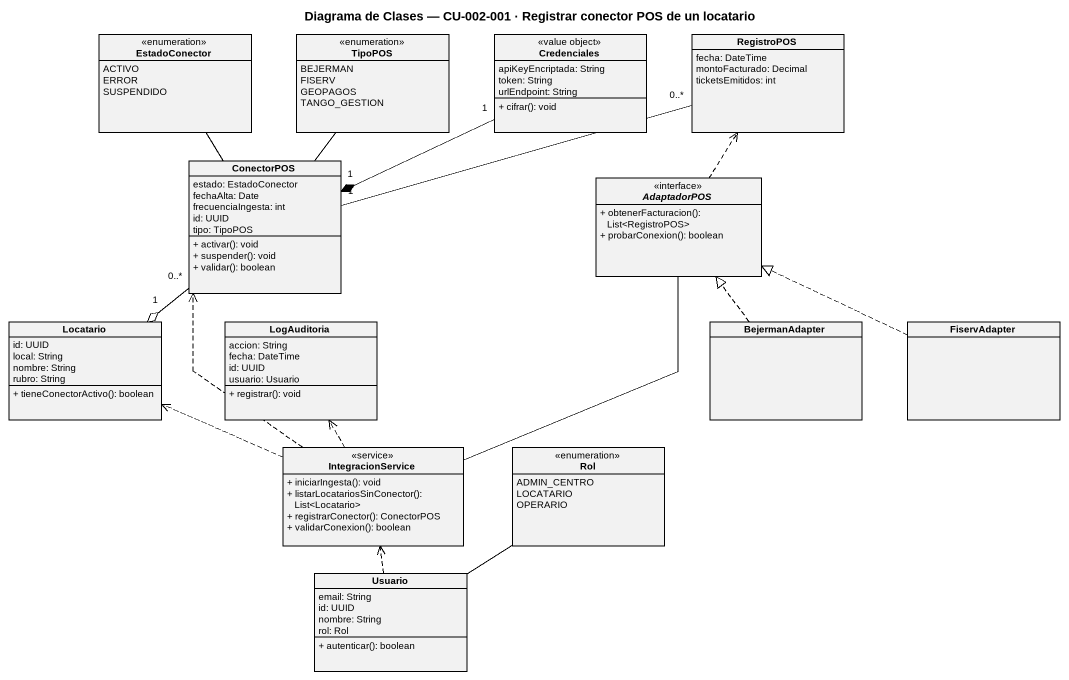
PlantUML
@startuml
title Diagrama de Clases — CU-002-001 · Registrar conector POS de un locatario
hide circle
hide empty members
skinparam classAttributeIconSize 0
enum EstadoConector {
  ACTIVO
  ERROR
  SUSPENDIDO
}
enum TipoPOS {
  BEJERMAN
  FISERV
  GEOPAGOS
  TANGO_GESTION
}
class Credenciales <<value object>> {
  apiKeyEncriptada: String
  token: String
  urlEndpoint: String
  + cifrar(): void
}
class RegistroPOS {
  fecha: DateTime
  montoFacturado: Decimal
  ticketsEmitidos: int
}
class ConectorPOS {
  estado: EstadoConector
  fechaAlta: Date
  frecuenciaIngesta: int
  id: UUID
  tipo: TipoPOS
  + activar(): void
  + suspender(): void
  + validar(): boolean
}
interface AdaptadorPOS <<interface>> {
  + obtenerFacturacion(): List<RegistroPOS>
  + probarConexion(): boolean
}
class Locatario {
  id: UUID
  local: String
  nombre: String
  rubro: String
  + tieneConectorActivo(): boolean
}
class LogAuditoria {
  accion: String
  fecha: DateTime
  id: UUID
  usuario: Usuario
  + registrar(): void
}
class BejermanAdapter
class FiservAdapter
class IntegracionService <<service>> {
  + iniciarIngesta(): void
  + listarLocatariosSinConector(): List<Locatario>
  + registrarConector(): ConectorPOS
  + validarConexion(): boolean
}
enum Rol {
  ADMIN_CENTRO
  LOCATARIO
  OPERARIO
}
class Usuario {
  email: String
  id: UUID
  nombre: String
  rol: Rol
  + autenticar(): boolean
}
ConectorPOS -up- EstadoConector
ConectorPOS -up- TipoPOS
ConectorPOS "1" *-right- "1" Credenciales
ConectorPOS "1" -right- "0..*" RegistroPOS
AdaptadorPOS .up.> RegistroPOS
Locatario "1" o-up- "0..*" ConectorPOS
BejermanAdapter .up.|> AdaptadorPOS
FiservAdapter .left.|> AdaptadorPOS
IntegracionService .up.> ConectorPOS
IntegracionService -up- AdaptadorPOS
IntegracionService .left.> Locatario
IntegracionService .up.> LogAuditoria
Usuario .up.> IntegracionService
Usuario -up- Rol
@enduml
